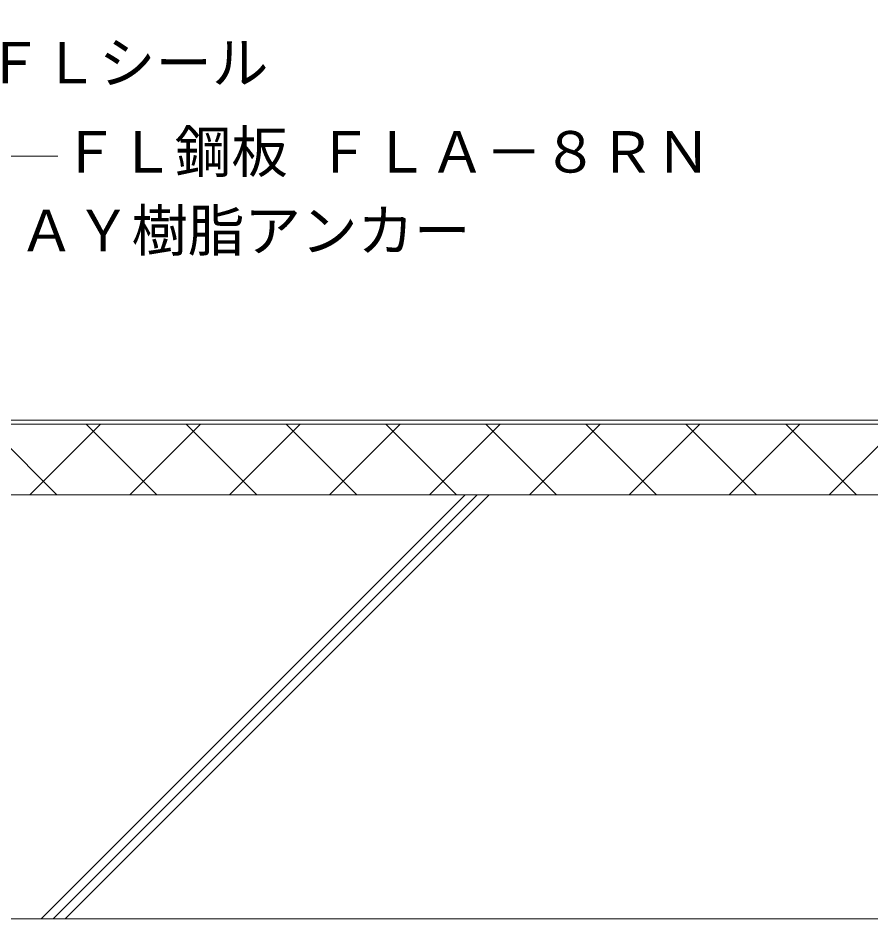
# Model space of a CAD drawing. Units: millimetres, scale not verified. Extents: x -597 to 717, y -504 to 387.
# Drawn here: x -362.5 to -60.7, y -260.9 to 57.8 of the extents above; entities that cross this region are included whole.
import ezdxf
from ezdxf.enums import TextEntityAlignment as Align

# ---------------------------------------------------------------- set-up
doc = ezdxf.new("R2010")
doc.units = ezdxf.units.MM
doc.header["$LTSCALE"] = 5
for name, color, linetype, lineweight in [('0-0', 7, 'Continuous', 9), ('1-0', 7, 'Continuous', 9), ('4-0', 7, 'Continuous', 9), ('E-0', 7, 'Continuous', 9)]:
    doc.layers.add(name, color=color, linetype=linetype, lineweight=lineweight)
doc.styles.add('ＭＳ ゴシック', font='')
doc.styles.get('ＭＳ ゴシック').set_extended_font_data('MS Gothic')

msp = doc.modelspace()

# ---------------------------------------------------------------- linework, layer by layer
at = {"layer": '0-0'}
for p, q in [((-354.326, -260.877), (-204.326, -110.877)), ((-350.083, -260.877), (-200.083, -110.877)), ((-345.841, -260.877), (-195.841, -110.877)), ((-397.481, -260.877), (601.399, -260.877))]:
    msp.add_line(p, q, dxfattribs=at)
msp.add_lwpolyline([(-447.481, 189.123), (-447.481, -110.877), (601.399, -110.877)], dxfattribs=at)
at = {"layer": '1-0'}
for p, q in [((-381.717, -85.877), (106.068, -85.877)), ((-381.096, -84.377), (105.666, -84.377))]:
    msp.add_line(p, q, dxfattribs=at)
at = {"layer": '4-0'}
for p, q in [((-399.891, -85.877), (149.619, -85.877)), ((-373.743, -85.877), (-348.743, -110.877)), ((-358.364, -110.877), (-333.364, -85.877)), ((-338.387, -85.877), (-313.387, -110.877)), ((-323.009, -110.877), (-298.009, -85.877)), ((-303.032, -85.877), (-278.032, -110.877)), ((-287.654, -110.877), (-262.654, -85.877)), ((-267.677, -85.877), (-242.677, -110.877)), ((-252.298, -110.877), (-227.298, -85.877)), ((-232.321, -85.877), (-207.321, -110.877)), ((-216.943, -110.877), (-191.943, -85.877)), ((-196.966, -85.877), (-171.966, -110.877)), ((-181.588, -110.877), (-156.588, -85.877)), ((-161.611, -85.877), (-136.611, -110.877)), ((-146.232, -110.877), (-121.232, -85.877)), ((-126.255, -85.877), (-101.255, -110.877)), ((-110.877, -110.877), (-85.877, -85.877)), ((-90.9, -85.877), (-65.9, -110.877)), ((-75.522, -110.877), (-50.522, -85.877))]:
    msp.add_line(p, q, dxfattribs=at)
msp.add_lwpolyline([(-447.481, -110.877), (601.399, -110.877), (601.399, -85.877)], dxfattribs=at)
at = {"layer": 'E-0'}
msp.add_lwpolyline([(-421.092, -82.111), (-368.478, 9.018), (-348.478, 9.018)], dxfattribs=at)

# ---------------------------------------------------------------- texts
at = {"layer": 'E-0', "style": 'ＭＳ ゴシック'}
for s, p in [('ＦＬシール', (-373.892, 30.31)), ('ＦＬ鋼板 ＦＬＡ－８ＲＮ', (-347.028, -1.232)), ('ＡＹ樹脂アンカー', (-362.379, -29.07))]:
    msp.add_text(s, height=14.66, dxfattribs=at).set_placement(p, align=Align.BOTTOM_LEFT)

doc.saveas('drawing.dxf')
